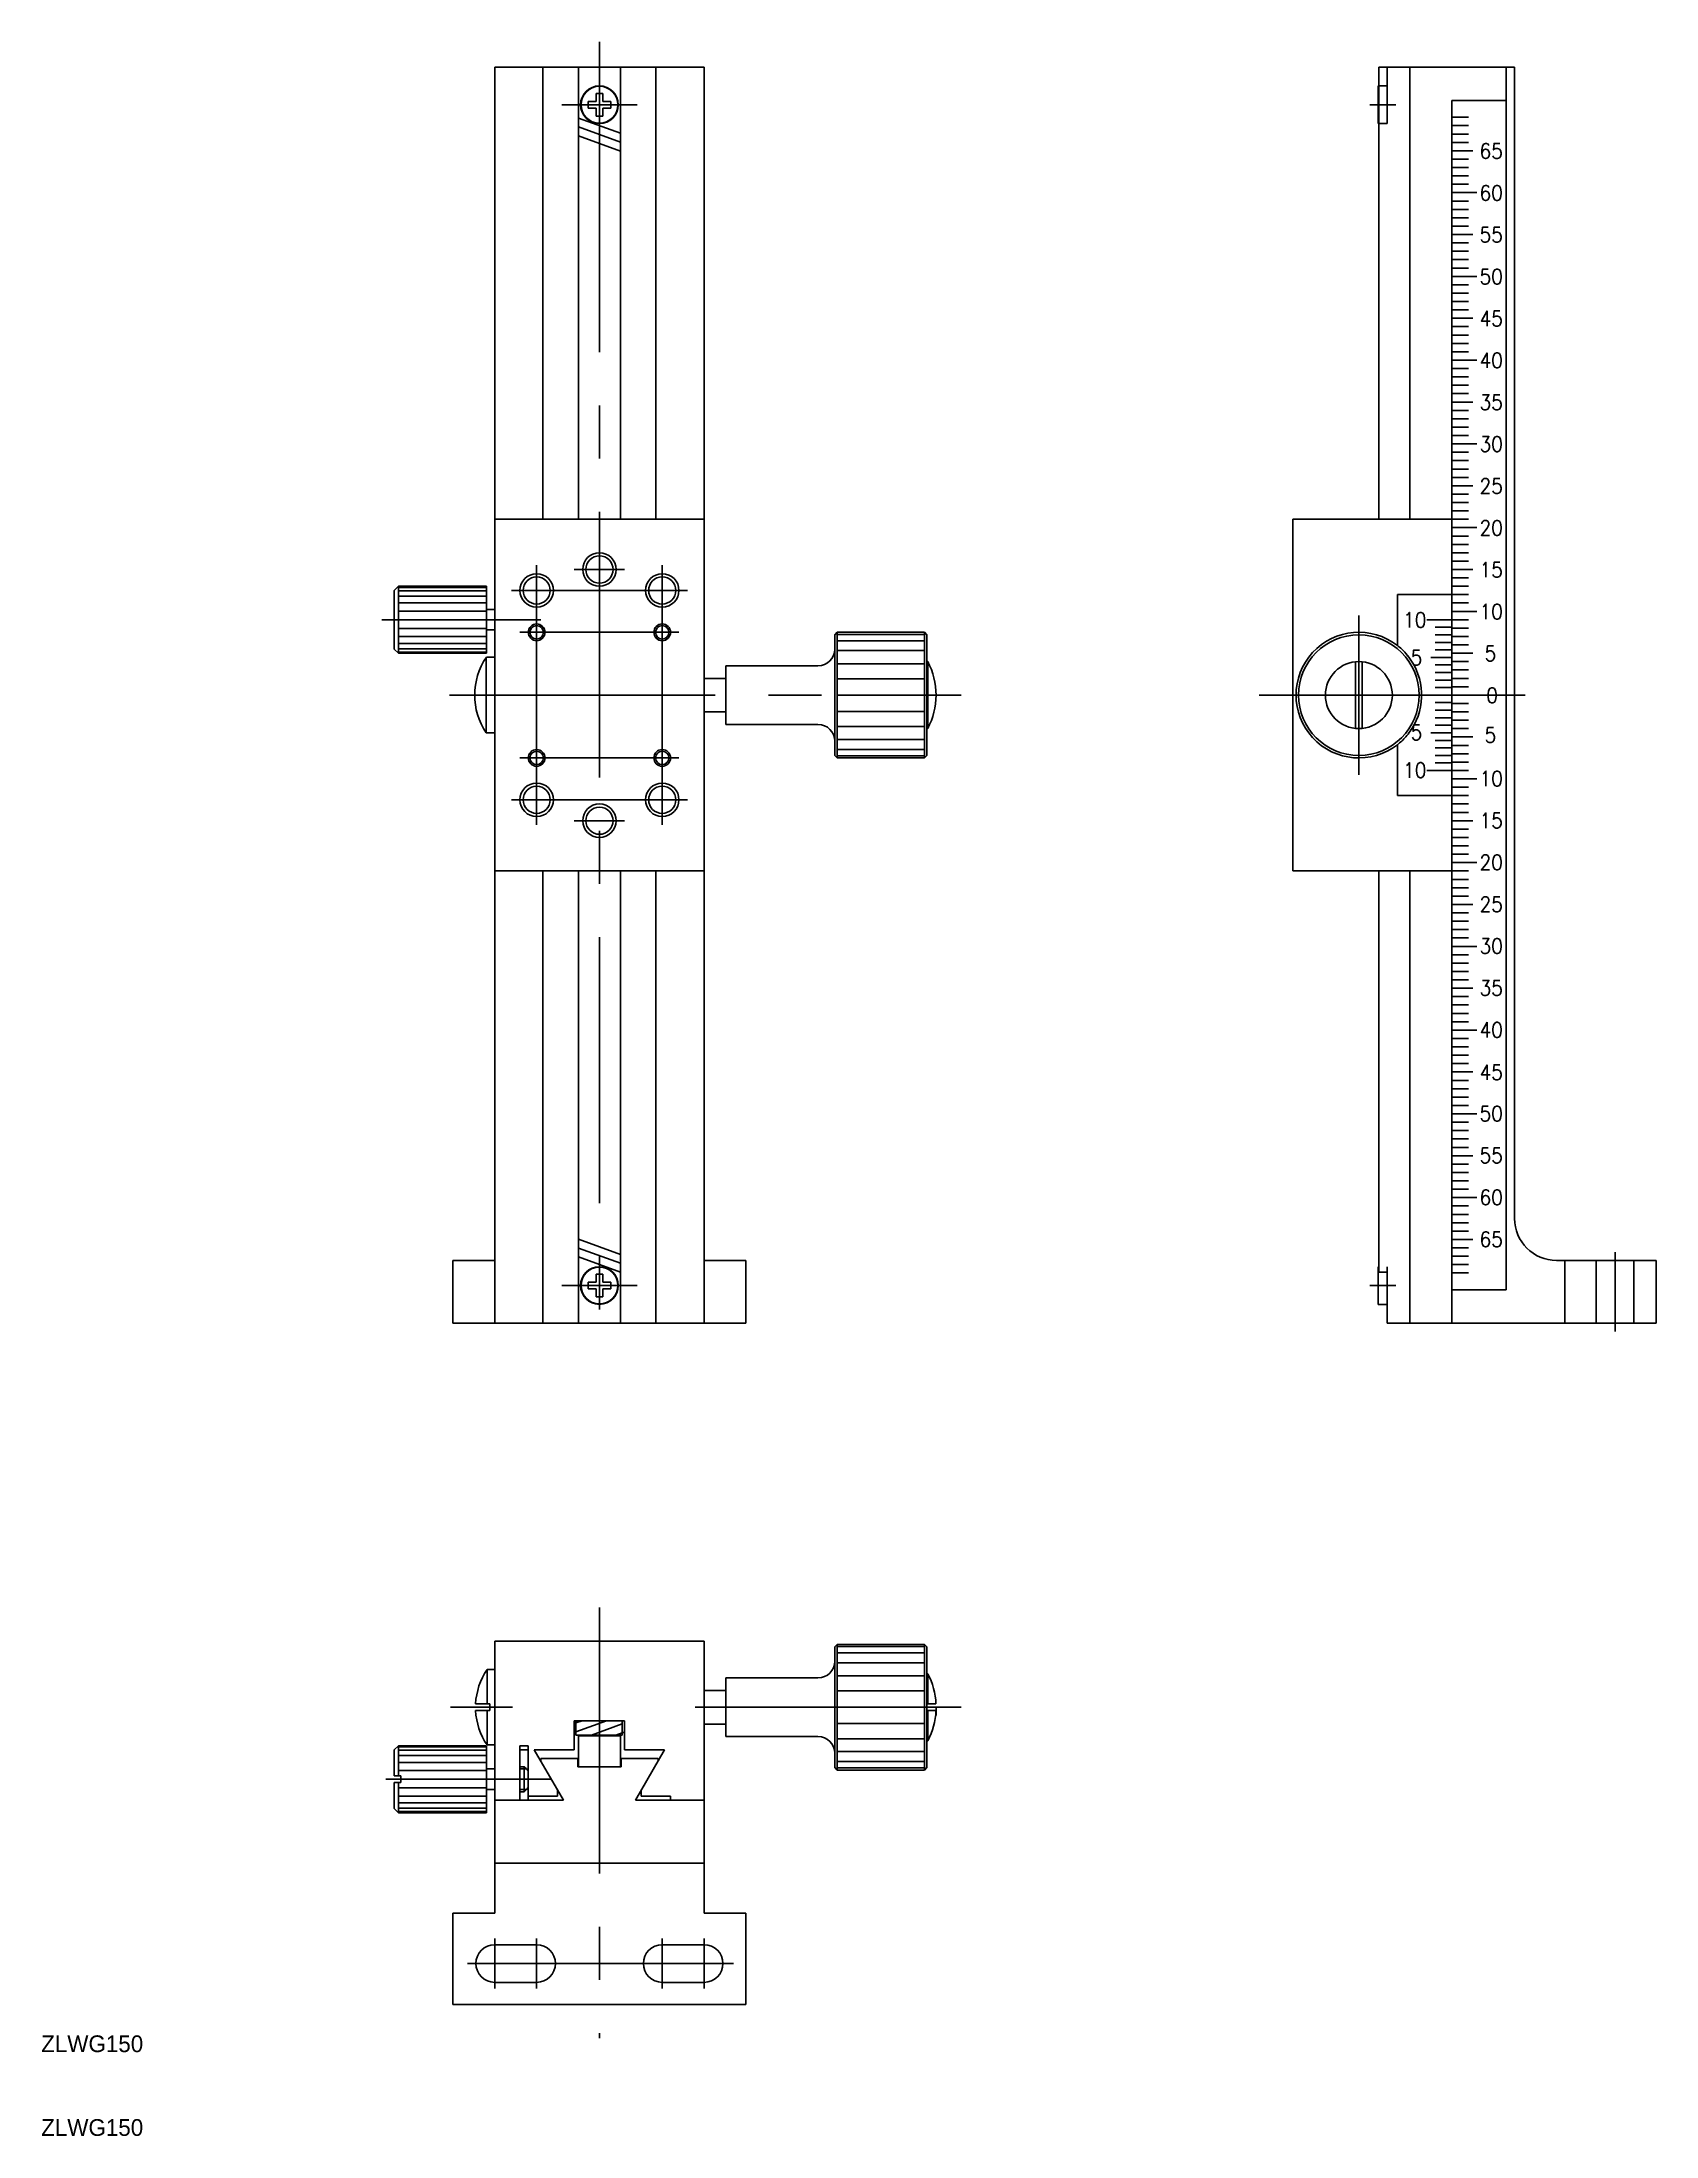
# Model space of a CAD drawing. Extents: x 10 to 203, y 10 to 260.
import ezdxf

# ---------------------------------------------------------------- set-up
doc = ezdxf.new("R2010")
doc.units = 0
doc.linetypes.add('CENTER', pattern=[50.8, 31.75, -6.35, 6.35, -6.35])
doc.linetypes.add('DASHED', pattern=[19.05, 12.7, -6.35])
doc.layers.get('0').update_dxf_attribs({"linetype": 'CONTINUOUS'})
doc.layers.add('CENTER', color=1, linetype='CENTER')
doc.styles.add('CONVERTER_1', font='txt.shx', dxfattribs={"width": 0.9})

# ---------------------------------------------------------------- blocks, each defined once
blk = doc.blocks.new('*U26')
at = {"color": 7, "linetype": 'CONTINUOUS', "style": 'CONVERTER_1', "width": 0.9}
blk.add_text('65', height=1.8, dxfattribs=at).set_placement((181.78, 116.17))
blk = doc.blocks.new('*U27')
at = {"color": 7, "linetype": 'CONTINUOUS', "style": 'CONVERTER_1', "width": 0.9}
blk.add_text('55', height=1.8, dxfattribs=at).set_placement((181.78, 126.17))
blk = doc.blocks.new('*U28')
at = {"color": 7, "linetype": 'CONTINUOUS', "style": 'CONVERTER_1', "width": 0.9}
blk.add_text('60', height=1.8, dxfattribs=at).set_placement((181.78, 121.17))
blk = doc.blocks.new('*U29')
at = {"color": 7, "linetype": 'CONTINUOUS', "style": 'CONVERTER_1', "width": 0.9}
blk.add_text('50', height=1.8, dxfattribs=at).set_placement((181.78, 131.17))
blk = doc.blocks.new('*U30')
at = {"color": 7, "linetype": 'CONTINUOUS', "style": 'CONVERTER_1', "width": 0.9}
blk.add_text('5', height=1.8, dxfattribs=at).set_placement((173.55, 176.68))
blk = doc.blocks.new('*U31')
at = {"color": 7, "linetype": 'CONTINUOUS', "style": 'CONVERTER_1', "width": 0.9}
blk.add_text('10', height=1.8, dxfattribs=at).set_placement((172.65, 172.18))
blk = doc.blocks.new('*U32')
at = {"color": 7, "linetype": 'CONTINUOUS', "style": 'CONVERTER_1', "width": 0.9}
blk.add_text('5', height=1.8, dxfattribs=at).set_placement((182.38, 176.37))
blk = doc.blocks.new('*U33')
at = {"color": 7, "linetype": 'CONTINUOUS', "style": 'CONVERTER_1', "width": 0.9}
blk.add_text('10', height=1.8, dxfattribs=at).set_placement((181.78, 171.17))
blk = doc.blocks.new('*U34')
at = {"color": 7, "linetype": 'CONTINUOUS', "style": 'CONVERTER_1', "width": 0.9}
blk.add_text('15', height=1.8, dxfattribs=at).set_placement((181.78, 166.17))
blk = doc.blocks.new('*U35')
at = {"color": 7, "linetype": 'CONTINUOUS', "style": 'CONVERTER_1', "width": 0.9}
blk.add_text('20', height=1.8, dxfattribs=at).set_placement((181.78, 161.17))
blk = doc.blocks.new('*U36')
at = {"color": 7, "linetype": 'CONTINUOUS', "style": 'CONVERTER_1', "width": 0.9}
blk.add_text('25', height=1.8, dxfattribs=at).set_placement((181.78, 156.17))
blk = doc.blocks.new('*U37')
at = {"color": 7, "linetype": 'CONTINUOUS', "style": 'CONVERTER_1', "width": 0.9}
blk.add_text('30', height=1.8, dxfattribs=at).set_placement((181.78, 151.17))
blk = doc.blocks.new('*U38')
at = {"color": 7, "linetype": 'CONTINUOUS', "style": 'CONVERTER_1', "width": 0.9}
blk.add_text('35', height=1.8, dxfattribs=at).set_placement((181.78, 146.17))
blk = doc.blocks.new('*U39')
at = {"color": 7, "linetype": 'CONTINUOUS', "style": 'CONVERTER_1', "width": 0.9}
blk.add_text('40', height=1.8, dxfattribs=at).set_placement((181.78, 141.17))

msp = doc.modelspace()

# ---------------------------------------------------------------- linework, layer by layer
at = {"color": 7, "linetype": 'CONTINUOUS'}
for p, q in [((64.17, 257.04), (64.17, 107.04)), ((84.77, 257.04), (64.17, 257.04)), ((69.92, 257.04), (69.92, 203.04)), ((74.17, 257.04), (74.17, 203.04)), ((79.17, 257.04), (79.17, 203.04)), ((83.42, 257.04), (83.42, 203.04)), ((89.17, 257.04), (84.77, 257.04)), ((89.17, 257.04), (89.17, 114.54)), ((169.76, 257.04), (173.46, 257.04)), ((169.76, 203.04), (169.76, 257.04)), ((170.76, 250.29), (170.76, 257.04)), ((173.46, 257.04), (184.96, 257.04)), ((173.46, 203.04), (173.46, 257.04)), ((184.96, 253.04), (184.96, 257.04)), ((184.96, 257.04), (185.96, 257.04)), ((185.96, 257.04), (185.96, 119.54)), ((76.27, 252.94), (75.32, 252.94)), ((75.32, 252.94), (75.32, 252.14)), ((76.27, 253.89), (76.27, 252.94)), ((77.07, 253.89), (76.27, 253.89)), ((77.07, 253.89), (77.07, 252.94)), ((78.02, 252.94), (77.07, 252.94)), ((78.02, 252.94), (78.02, 252.14)), ((169.66, 254.79), (170.76, 254.79)), ((169.66, 250.29), (169.66, 254.79)), ((178.46, 232.04), (178.46, 253.04)), ((178.46, 253.04), (184.96, 253.04)), ((184.96, 111.04), (184.96, 253.04)), ((76.27, 252.14), (75.32, 252.14)), ((76.27, 252.14), (76.27, 251.19)), ((77.07, 251.19), (76.27, 251.19)), ((77.07, 252.14), (77.07, 251.19)), ((78.02, 252.14), (77.07, 252.14)), ((169.66, 250.29), (170.76, 250.29)), ((89.17, 239.54), (89.17, 244.54)), ((89.17, 239.54), (89.17, 244.54)), ((89.17, 239.54), (89.17, 244.54)), ((89.17, 239.54), (89.17, 244.54)), ((178.46, 107.04), (178.46, 232.04)), ((64.17, 203.04), (69.92, 203.04)), ((69.92, 203.04), (83.42, 203.04)), ((83.42, 203.04), (89.17, 203.04)), ((159.46, 161.04), (159.46, 203.04)), ((159.46, 203.04), (178.46, 203.04)), ((52.17, 194.54), (52.67, 195.04)), ((52.17, 194.54), (52.17, 187.54)), ((52.67, 195.04), (52.67, 187.04)), ((63.17, 195.04), (52.67, 195.04)), ((63.17, 195.04), (63.17, 192.27)), ((171.96, 194.04), (178.46, 194.04)), ((171.96, 187.97), (171.96, 194.04)), ((178.46, 194.04), (180.46, 194.04)), ((64.17, 192.27), (63.17, 192.27)), ((63.17, 192.27), (63.17, 191.04)), ((63.17, 191.04), (63.17, 189.82)), ((64.17, 192.54), (64.17, 189.54)), ((64.17, 189.82), (63.17, 189.82)), ((63.17, 189.82), (63.17, 187.04)), ((105.07, 189.54), (104.77, 189.24)), ((104.77, 174.84), (104.77, 189.24)), ((105.07, 189.54), (115.47, 189.54)), ((105.07, 189.54), (105.07, 174.54)), ((115.47, 189.54), (115.77, 189.24)), ((115.47, 174.54), (115.47, 189.54)), ((115.77, 189.24), (115.77, 174.84)), ((52.67, 187.04), (52.17, 187.54)), ((52.67, 187.04), (63.17, 187.04)), ((63.15, 177.54), (63.15, 186.56)), ((63.17, 186.56), (64.17, 186.56)), ((91.77, 185.54), (102.77, 185.54)), ((91.77, 178.54), (91.77, 185.54)), ((115.77, 186.04), (115.87, 186.04)), ((115.87, 186.04), (115.87, 178.04)), ((166.96, 178.06), (166.96, 186.02)), ((167.76, 186.02), (167.76, 178.06)), ((91.77, 184.04), (89.17, 184.04)), ((89.17, 180.04), (91.77, 180.04)), ((102.77, 178.54), (91.77, 178.54)), ((115.87, 178.04), (115.77, 178.04)), ((64.17, 177.54), (63.15, 177.54)), ((171.96, 176.12), (171.96, 170.04)), ((104.77, 174.84), (105.07, 174.54)), ((115.47, 174.54), (105.07, 174.54)), ((115.47, 174.54), (115.77, 174.84)), ((171.96, 170.04), (178.46, 170.04)), ((69.92, 161.04), (64.17, 161.04)), ((83.42, 161.04), (69.92, 161.04)), ((69.92, 161.04), (69.92, 107.04)), ((74.17, 161.04), (74.17, 107.04)), ((79.17, 161.04), (79.17, 107.04)), ((83.42, 161.04), (83.42, 107.04)), ((89.17, 161.04), (83.42, 161.04)), ((178.46, 161.04), (159.46, 161.04)), ((169.76, 113.13), (169.76, 161.04)), ((173.46, 107.04), (173.46, 161.04)), ((59.17, 114.54), (59.17, 107.04)), ((59.17, 114.54), (64.17, 114.54)), ((77.07, 112.89), (76.27, 112.89)), ((76.27, 112.89), (76.27, 111.94)), ((77.07, 112.89), (77.07, 111.94)), ((89.17, 114.54), (89.17, 107.04)), ((89.17, 114.54), (94.17, 114.54)), ((94.17, 114.54), (94.17, 114.54)), ((94.17, 107.04), (94.17, 114.54)), ((169.66, 109.29), (169.66, 113.79)), ((169.76, 113.79), (169.66, 113.79)), ((169.76, 113.13), (170.76, 113.13)), ((170.76, 109.29), (170.76, 113.79)), ((170.76, 107.04), (170.76, 113.13)), ((190.96, 114.54), (191.96, 114.54)), ((191.96, 114.54), (195.71, 114.54)), ((191.96, 114.54), (191.96, 107.04)), ((195.71, 114.54), (200.21, 114.54)), ((200.21, 114.54), (202.86, 114.54)), ((202.86, 114.54), (202.86, 107.04)), ((75.32, 111.94), (75.32, 111.14)), ((76.27, 111.94), (75.32, 111.94)), ((76.27, 111.14), (75.32, 111.14)), ((76.27, 111.14), (76.27, 110.19)), ((77.07, 110.19), (76.27, 110.19)), ((78.02, 111.94), (77.07, 111.94)), ((78.02, 111.14), (77.07, 111.14)), ((77.07, 111.14), (77.07, 110.19)), ((78.02, 111.94), (78.02, 111.14)), ((184.96, 111.04), (178.46, 111.04)), ((170.76, 109.29), (169.66, 109.29)), ((59.17, 107.04), (59.17, 107.04)), ((59.17, 107.04), (69.49, 107.04)), ((64.17, 107.04), (69.49, 107.04)), ((69.49, 107.04), (69.92, 107.04)), ((69.49, 107.04), (83.84, 107.04)), ((69.49, 107.04), (83.84, 107.04)), ((69.92, 107.04), (83.42, 107.04)), ((83.42, 107.04), (94.17, 107.04)), ((83.84, 107.04), (89.17, 107.04)), ((83.84, 107.04), (89.17, 107.04)), ((170.76, 107.04), (195.71, 107.04)), ((195.71, 107.04), (200.21, 107.04)), ((200.21, 107.04), (202.86, 107.04)), ((64.17, 36.58), (64.17, 69.08)), ((64.17, 69.08), (89.17, 69.08)), ((89.17, 69.08), (89.17, 36.58)), ((104.77, 68.38), (105.07, 68.68)), ((104.77, 53.98), (104.77, 68.38)), ((105.07, 68.68), (115.47, 68.68)), ((105.07, 68.68), (105.07, 53.68)), ((115.77, 68.38), (115.47, 68.68)), ((115.47, 53.68), (115.47, 68.68)), ((115.77, 68.38), (115.77, 53.98)), ((63.25, 65.68), (64.17, 65.68)), ((63.25, 61.58), (63.25, 65.68)), ((115.77, 65.18), (115.87, 65.18)), ((115.87, 65.18), (115.87, 61.58)), ((91.77, 63.18), (89.17, 63.18)), ((91.77, 64.68), (102.77, 64.68)), ((91.77, 58.88), (91.77, 64.68)), ((91.77, 57.68), (91.77, 63.48)), ((61.88, 61.58), (63.57, 61.58)), ((63.57, 60.78), (61.88, 60.78)), ((63.25, 56.68), (63.25, 60.78)), ((63.57, 61.58), (63.57, 60.78)), ((115.77, 61.58), (116.86, 61.58)), ((116.86, 60.78), (115.77, 60.78)), ((115.87, 60.78), (115.87, 57.18)), ((73.67, 59.58), (73.67, 56.08)), ((79.67, 59.58), (73.67, 59.58)), ((73.87, 58.18), (73.67, 58.18)), ((73.87, 57.86), (73.87, 59.58)), ((79.37, 57.86), (73.87, 57.86)), ((74.17, 55.08), (74.17, 57.86)), ((79.17, 57.78), (74.17, 57.78)), ((79.17, 57.86), (79.17, 55.08)), ((79.37, 57.86), (79.37, 59.58)), ((79.67, 58.18), (79.37, 58.18)), ((79.67, 56.08), (79.67, 59.58)), ((89.17, 59.18), (91.77, 59.18)), ((102.77, 57.68), (91.77, 57.68)), ((52.17, 56.08), (52.67, 56.58)), ((52.17, 56.08), (52.17, 52.98)), ((63, 56.58), (52.67, 56.58)), ((52.67, 56.58), (52.67, 52.98)), ((63.17, 56.58), (63, 56.58)), ((63.17, 56.58), (63.17, 53.81)), ((64.17, 56.68), (63.25, 56.68)), ((63.25, 56.68), (63.25, 56.68)), ((64.17, 56.68), (63.25, 56.68)), ((64.17, 56.68), (63.25, 56.68)), ((64.17, 53.58), (64.17, 56.68)), ((67.17, 56.58), (68.17, 56.58)), ((67.17, 50.08), (67.17, 56.58)), ((67.17, 56.08), (68.17, 56.08)), ((67.17, 53.58), (67.17, 56.08)), ((67.17, 53.98), (67.17, 56.08)), ((68.17, 50.58), (68.17, 56.58)), ((68.17, 52.08), (68.17, 56.08)), ((68.17, 50.08), (68.17, 56.08)), ((68.89, 56.08), (73.67, 56.08)), ((72.36, 50.08), (68.89, 56.08)), ((69.67, 55.08), (69.67, 54.74)), ((73.67, 55.08), (69.67, 55.08)), ((69.67, 55.08), (69.67, 54.74)), ((74.07, 55.08), (73.67, 55.08)), ((74.07, 54.08), (74.07, 55.08)), ((74.17, 54.08), (74.17, 55.08)), ((79.17, 55.08), (79.17, 54.08)), ((79.27, 55.08), (79.27, 54.08)), ((79.67, 55.08), (79.27, 55.08)), ((79.67, 56.08), (84.45, 56.08)), ((79.67, 56.08), (84.45, 56.08)), ((83.67, 55.08), (79.67, 55.08)), ((84.45, 56.08), (80.98, 50.08)), ((83.67, 54.74), (83.67, 55.08)), ((83.67, 54.74), (83.67, 55.08)), ((83.67, 55.08), (83.67, 54.74)), ((83.67, 55.08), (83.67, 54.74)), ((83.67, 54.74), (83.67, 55.08)), ((83.67, 54.74), (83.67, 55.08)), ((115.87, 57.18), (115.77, 57.18)), ((52.97, 52.98), (52.17, 52.98)), ((52.97, 52.58), (52.97, 52.98)), ((52.97, 52.18), (52.97, 52.58)), ((63.17, 53.81), (64.17, 53.81)), ((63.17, 53.81), (63.17, 52.58)), ((63.17, 52.58), (63.17, 51.36)), ((64.17, 53.58), (64.17, 50.58)), ((64.17, 51.58), (64.17, 53.58)), ((67.17, 53.81), (67.17, 54.08)), ((67.17, 54.08), (67.67, 54.08)), ((67.17, 52.58), (67.17, 53.81)), ((67.67, 54.08), (67.67, 51.08)), ((67.67, 54.08), (67.94, 53.81)), ((67.94, 53.81), (68.17, 53.58)), ((68.17, 53.58), (68.17, 51.58)), ((79.27, 54.08), (74.07, 54.08)), ((104.77, 53.98), (105.07, 53.68)), ((115.47, 53.68), (105.07, 53.68)), ((115.77, 53.98), (115.47, 53.68)), ((52.17, 52.18), (52.17, 49.08)), ((52.17, 52.18), (52.97, 52.18)), ((52.67, 52.18), (52.67, 48.58)), ((63.17, 51.36), (63.17, 48.58)), ((63.17, 51.36), (64.17, 51.36)), ((64.17, 51.28), (64.17, 51.58)), ((64.17, 50.08), (67.17, 50.08)), ((67.17, 51.08), (67.17, 51.36)), ((67.67, 51.08), (67.17, 51.08)), ((67.17, 50.08), (72.36, 50.08)), ((67.94, 51.36), (67.67, 51.08)), ((68.17, 51.58), (67.94, 51.36)), ((68.17, 50.08), (68.17, 52.08)), ((68.17, 50.58), (71.67, 50.58)), ((71.67, 51.27), (71.67, 50.58)), ((80.98, 50.08), (89.17, 50.08)), ((81.67, 50.58), (81.67, 51.27)), ((81.67, 50.58), (81.67, 51.27)), ((81.67, 50.58), (85.17, 50.58)), ((85.17, 50.58), (85.17, 50.08)), ((52.67, 48.58), (52.17, 49.08)), ((52.67, 48.58), (63.17, 48.58)), ((59.17, 36.58), (64.17, 36.58)), ((59.17, 36.58), (59.17, 25.68)), ((89.17, 36.58), (94.17, 36.58)), ((94.17, 36.58), (94.17, 25.68)), ((64.17, 32.83), (69.17, 32.83)), ((84.17, 32.83), (89.17, 32.83)), ((69.17, 28.33), (64.17, 28.33)), ((89.17, 28.33), (84.17, 28.33)), ((59.17, 25.68), (94.17, 25.68))]:
    msp.add_line(p, q, dxfattribs=at)
at = {"color": 3, "linetype": 'CONTINUOUS'}
for p, q in [((79.17, 249.13), (74.17, 250.95)), ((180.46, 251.04), (178.46, 251.04)), ((79.17, 248.07), (74.17, 249.89)), ((79.17, 247), (74.17, 248.82)), ((178.46, 250.04), (180.46, 250.04)), ((178.46, 249.04), (180.46, 249.04)), ((178.46, 248.04), (180.46, 248.04)), ((178.46, 247.04), (180.96, 247.04)), ((178.46, 246.04), (180.46, 246.04)), ((178.46, 245.04), (180.46, 245.04)), ((178.46, 244.04), (180.46, 244.04)), ((180.46, 243.04), (178.46, 243.04)), ((181.46, 242.04), (178.46, 242.04)), ((178.46, 242.04), (181.46, 242.04)), ((181.46, 242.04), (178.46, 242.04)), ((178.46, 242.04), (181.46, 242.04)), ((181.46, 242.04), (178.46, 242.04)), ((181.46, 242.04), (178.46, 242.04)), ((178.46, 242.04), (181.46, 242.04)), ((181.46, 242.04), (178.46, 242.04)), ((178.46, 242.04), (181.46, 242.04)), ((181.46, 242.04), (178.46, 242.04)), ((181.46, 242.04), (178.46, 242.04)), ((181.46, 242.04), (178.46, 242.04)), ((181.46, 242.04), (178.46, 242.04)), ((180.46, 241.04), (178.46, 241.04)), ((178.46, 240.04), (180.46, 240.04)), ((178.46, 239.04), (180.46, 239.04)), ((178.46, 238.04), (180.46, 238.04)), ((178.46, 237.04), (180.96, 237.04)), ((178.46, 236.04), (180.46, 236.04)), ((178.46, 235.04), (180.46, 235.04)), ((178.46, 234.04), (180.46, 234.04)), ((180.46, 233.04), (178.46, 233.04)), ((181.46, 232.04), (178.46, 232.04)), ((178.46, 232.04), (181.46, 232.04)), ((181.46, 232.04), (178.46, 232.04)), ((178.46, 232.04), (181.46, 232.04)), ((181.46, 232.04), (178.46, 232.04)), ((180.46, 231.04), (178.46, 231.04)), ((178.46, 230.04), (180.46, 230.04)), ((178.46, 229.04), (180.46, 229.04)), ((178.46, 228.04), (180.46, 228.04)), ((178.46, 227.04), (180.96, 227.04)), ((178.46, 226.04), (180.46, 226.04)), ((178.46, 225.04), (180.46, 225.04)), ((178.46, 224.04), (180.46, 224.04)), ((180.46, 223.04), (178.46, 223.04)), ((178.46, 222.04), (181.46, 222.04)), ((181.46, 222.04), (178.46, 222.04)), ((180.46, 221.04), (178.46, 221.04)), ((178.46, 220.04), (180.46, 220.04)), ((178.46, 219.04), (180.46, 219.04)), ((178.46, 218.04), (180.46, 218.04)), ((178.46, 217.04), (180.96, 217.04)), ((178.46, 216.04), (180.46, 216.04)), ((178.46, 215.04), (180.46, 215.04)), ((178.46, 214.04), (180.46, 214.04)), ((180.46, 213.04), (178.46, 213.04)), ((178.46, 212.04), (181.46, 212.04)), ((178.46, 211.04), (180.46, 211.04)), ((178.46, 210.04), (180.46, 210.04)), ((180.46, 209.04), (178.46, 209.04)), ((180.46, 208.04), (178.46, 208.04)), ((180.96, 207.04), (178.46, 207.04)), ((180.46, 206.04), (178.46, 206.04)), ((180.46, 205.04), (178.46, 205.04)), ((180.46, 204.04), (178.46, 204.04)), ((178.46, 203.04), (180.46, 203.04)), ((181.46, 202.04), (178.46, 202.04)), ((180.46, 201.04), (178.46, 201.04)), ((178.46, 200.04), (180.46, 200.04)), ((180.46, 199.04), (178.46, 199.04)), ((178.46, 198.04), (180.46, 198.04)), ((178.46, 198.04), (180.46, 198.04)), ((178.46, 197.04), (180.96, 197.04)), ((180.46, 196.04), (178.46, 196.04)), ((180.46, 196.04), (178.46, 196.04)), ((52.67, 194.91), (63.17, 194.91)), ((63.17, 194.51), (52.67, 194.51)), ((63.17, 193.87), (52.67, 193.87)), ((63.17, 193.04), (52.67, 193.04)), ((178.46, 195.04), (180.46, 195.04)), ((178.46, 195.04), (180.46, 195.04)), ((178.46, 194.04), (180.46, 194.04)), ((180.46, 193.04), (178.46, 193.04)), ((180.46, 193.04), (178.46, 193.04)), ((63.17, 192.08), (52.67, 192.08)), ((52.97, 191.04), (63.17, 191.04)), ((175.46, 191.04), (180.46, 191.04)), ((178.46, 190.14), (176.46, 190.14)), ((180.96, 192.04), (178.46, 192.04)), ((181.46, 192.04), (178.46, 192.04)), ((178.46, 191.04), (180.46, 191.04)), ((52.67, 190.01), (63.17, 190.01)), ((52.67, 189.04), (63.17, 189.04)), ((52.67, 188.21), (63.17, 188.21)), ((52.67, 187.58), (63.17, 187.58)), ((115.47, 189.29), (105.07, 189.29)), ((115.47, 188.54), (105.07, 188.54)), ((176.46, 189.24), (178.46, 189.24)), ((178.46, 188.34), (176.46, 188.34)), ((180.46, 190.04), (178.46, 190.04)), ((180.46, 190.04), (178.46, 190.04)), ((180.46, 189.04), (178.46, 189.04)), ((180.46, 189.04), (178.46, 189.04)), ((180.46, 188.04), (178.46, 188.04)), ((180.46, 188.04), (178.46, 188.04)), ((63.17, 187.18), (52.67, 187.18)), ((115.47, 187.35), (105.07, 187.35)), ((115.47, 185.79), (105.07, 185.79)), ((178.46, 186.54), (175.96, 186.54)), ((176.46, 187.44), (178.46, 187.44)), ((178.46, 185.64), (176.46, 185.64)), ((180.96, 187.04), (178.46, 187.04)), ((180.96, 187.04), (178.46, 187.04)), ((180.46, 186.04), (178.46, 186.04)), ((180.46, 186.04), (178.46, 186.04)), ((115.47, 183.98), (105.07, 183.98)), ((176.46, 184.74), (178.46, 184.74)), ((178.46, 183.84), (176.46, 183.84)), ((176.46, 182.94), (178.46, 182.94)), ((180.46, 185.04), (178.46, 185.04)), ((180.46, 185.04), (178.46, 185.04)), ((180.46, 184.04), (178.46, 184.04)), ((180.46, 184.04), (178.46, 184.04)), ((178.46, 183.04), (180.46, 183.04)), ((178.46, 183.04), (180.46, 183.04)), ((115.47, 182.04), (105.07, 182.04)), ((115.47, 180.1), (105.07, 180.1)), ((174.86, 182.04), (180.96, 182.04)), ((178.46, 181.14), (176.46, 181.14)), ((176.46, 180.24), (178.46, 180.24)), ((178.46, 181.04), (180.46, 181.04)), ((178.46, 181.04), (180.46, 181.04)), ((115.47, 178.29), (105.07, 178.29)), ((178.46, 179.34), (176.46, 179.34)), ((176.46, 178.44), (178.46, 178.44)), ((178.46, 180.04), (180.46, 180.04)), ((178.46, 180.04), (180.46, 180.04)), ((178.46, 179.04), (180.46, 179.04)), ((178.46, 179.04), (180.46, 179.04)), ((178.46, 178.04), (180.46, 178.04)), ((178.46, 178.04), (180.46, 178.04)), ((105.07, 176.74), (115.47, 176.74)), ((115.47, 175.55), (105.07, 175.55)), ((175.96, 177.54), (178.46, 177.54)), ((178.46, 176.64), (176.46, 176.64)), ((176.46, 175.74), (178.46, 175.74)), ((180.96, 177.04), (178.46, 177.04)), ((180.96, 177.04), (178.46, 177.04)), ((178.46, 176.04), (180.46, 176.04)), ((178.46, 176.04), (180.46, 176.04)), ((105.07, 174.8), (115.47, 174.8)), ((175.46, 173.04), (180.46, 173.04)), ((178.46, 174.84), (176.46, 174.84)), ((176.46, 173.94), (178.46, 173.94)), ((176.46, 173.94), (178.46, 173.94)), ((178.46, 175.04), (180.46, 175.04)), ((178.46, 175.04), (180.46, 175.04)), ((178.46, 174.04), (180.46, 174.04)), ((178.46, 174.04), (180.46, 174.04)), ((178.46, 173.04), (180.46, 173.04)), ((181.46, 172.04), (178.46, 172.04)), ((178.46, 171.04), (180.46, 171.04)), ((178.46, 171.04), (180.46, 171.04)), ((178.46, 170.04), (180.46, 170.04)), ((178.46, 170.04), (180.46, 170.04)), ((178.46, 169.04), (180.46, 169.04)), ((178.46, 169.04), (180.46, 169.04)), ((180.46, 168.04), (178.46, 168.04)), ((180.46, 168.04), (178.46, 168.04)), ((178.46, 167.04), (180.96, 167.04)), ((178.46, 166.04), (180.46, 166.04)), ((178.46, 166.04), (180.46, 166.04)), ((178.46, 165.04), (180.46, 165.04)), ((178.46, 164.04), (180.46, 164.04)), ((180.46, 163.04), (178.46, 163.04)), ((178.46, 162.04), (181.46, 162.04)), ((178.46, 161.04), (180.46, 161.04)), ((180.46, 160.04), (178.46, 160.04)), ((180.46, 159.04), (178.46, 159.04)), ((180.46, 158.04), (178.46, 158.04)), ((178.46, 157.04), (180.96, 157.04)), ((178.46, 156.04), (180.46, 156.04)), ((178.46, 155.04), (180.46, 155.04)), ((178.46, 154.04), (180.46, 154.04)), ((180.46, 153.04), (178.46, 153.04)), ((181.46, 152.04), (178.46, 152.04)), ((178.46, 151.04), (180.46, 151.04)), ((180.46, 150.04), (178.46, 150.04)), ((180.46, 149.04), (178.46, 149.04)), ((180.46, 148.04), (178.46, 148.04)), ((180.96, 147.04), (178.46, 147.04)), ((180.46, 146.04), (178.46, 146.04)), ((180.46, 145.04), (178.46, 145.04)), ((180.46, 144.04), (178.46, 144.04)), ((178.46, 143.04), (180.46, 143.04)), ((178.46, 142.04), (181.46, 142.04)), ((180.46, 141.04), (178.46, 141.04)), ((180.46, 141.04), (178.46, 141.04)), ((178.46, 140.04), (180.46, 140.04)), ((178.46, 140.04), (180.46, 140.04)), ((178.46, 139.04), (180.46, 139.04)), ((178.46, 139.04), (180.46, 139.04)), ((178.46, 138.04), (180.46, 138.04)), ((178.46, 138.04), (180.46, 138.04)), ((180.96, 137.04), (178.46, 137.04)), ((180.46, 136.04), (178.46, 136.04)), ((180.46, 135.04), (178.46, 135.04)), ((180.46, 134.04), (178.46, 134.04)), ((178.46, 133.04), (180.46, 133.04)), ((178.46, 132.04), (181.46, 132.04)), ((180.46, 131.04), (178.46, 131.04)), ((180.46, 131.04), (178.46, 131.04)), ((178.46, 130.04), (180.46, 130.04)), ((178.46, 130.04), (180.46, 130.04)), ((178.46, 129.04), (180.46, 129.04)), ((178.46, 129.04), (180.46, 129.04)), ((178.46, 128.04), (180.46, 128.04)), ((178.46, 128.04), (180.46, 128.04)), ((178.46, 127.04), (180.96, 127.04)), ((180.46, 126.04), (178.46, 126.04)), ((180.46, 125.04), (178.46, 125.04)), ((180.46, 124.04), (178.46, 124.04)), ((178.46, 123.04), (180.46, 123.04)), ((178.46, 122.04), (181.46, 122.04)), ((180.46, 121.04), (178.46, 121.04)), ((180.46, 121.04), (178.46, 121.04)), ((178.46, 120.04), (180.46, 120.04)), ((178.46, 120.04), (180.46, 120.04)), ((178.46, 119.04), (180.46, 119.04)), ((178.46, 119.04), (180.46, 119.04)), ((178.46, 118.04), (180.46, 118.04)), ((178.46, 118.04), (180.46, 118.04)), ((79.17, 115.26), (74.17, 117.08)), ((79.17, 114.2), (74.17, 116.02)), ((178.46, 117.04), (180.96, 117.04)), ((180.46, 116.04), (178.46, 116.04)), ((180.46, 115.04), (178.46, 115.04)), ((79.17, 113.13), (74.17, 114.95)), ((180.46, 114.04), (178.46, 114.04)), ((178.46, 113.04), (180.46, 113.04)), ((115.47, 68.43), (105.07, 68.43)), ((105.07, 67.68), (115.47, 67.68)), ((115.47, 66.49), (105.07, 66.49)), ((105.07, 64.93), (115.47, 64.93)), ((105.07, 63.13), (115.47, 63.13)), ((105.07, 61.18), (115.47, 61.18)), ((116.87, 60.18), (116.87, 61.18)), ((77.53, 59.58), (73.87, 58.25)), ((74.61, 59.58), (73.87, 59.31)), ((79.37, 59.19), (75.72, 57.86)), ((79.37, 58.12), (78.64, 57.86)), ((105.07, 59.24), (115.47, 59.24)), ((52.67, 56.45), (63.17, 56.45)), ((63.17, 56.05), (52.67, 56.05)), ((63.17, 55.41), (52.67, 55.41)), ((105.07, 57.43), (115.47, 57.43)), ((105.07, 55.88), (115.47, 55.88)), ((63.17, 54.58), (52.67, 54.58)), ((63.17, 53.62), (52.67, 53.62)), ((63.17, 52.58), (52.97, 52.58)), ((67.17, 53.81), (67.94, 53.81)), ((105.07, 54.69), (115.47, 54.69)), ((105.07, 53.94), (115.47, 53.94)), ((52.67, 51.55), (63.17, 51.55)), ((52.67, 50.58), (63.17, 50.58)), ((67.17, 51.36), (67.94, 51.36)), ((52.67, 49.76), (63.17, 49.76)), ((52.67, 49.12), (63.17, 49.12)), ((63.17, 48.72), (52.67, 48.72)), ((64.17, 42.58), (89.17, 42.58))]:
    msp.add_line(p, q, dxfattribs=at)
at = {"color": 3, "linetype": 'DASHED'}
for p, q in [((195.71, 107.04), (195.71, 114.54)), ((200.21, 107.04), (200.21, 114.54))]:
    msp.add_line(p, q, dxfattribs=at)
at = {"color": 7, "linetype": 'CONTINUOUS'}
for centre, radius in [((76.67, 252.54), 2.25), ((76.67, 252.54), 2.2), ((76.67, 197.04), 1.62), ((69.17, 194.54), 1.62), ((84.17, 194.54), 1.62), ((69.17, 189.54), 0.8), ((84.17, 189.54), 0.8), ((167.36, 182.04), 7.2), ((167.36, 182.04), 4), ((69.17, 174.54), 0.8), ((84.17, 174.54), 0.8), ((69.17, 169.54), 1.62), ((84.17, 169.54), 1.62), ((76.67, 167.04), 1.62), ((76.67, 111.54), 2.25), ((76.67, 111.54), 2.2)]:
    msp.add_circle(centre, radius, dxfattribs=at)
at = {"color": 3, "linetype": 'CONTINUOUS'}
for centre, radius in [((76.67, 197.04), 2), ((69.17, 194.54), 2), ((84.17, 194.54), 2), ((69.17, 189.54), 1), ((84.17, 189.54), 1), ((69.17, 174.54), 1), ((84.17, 174.54), 1), ((69.17, 169.54), 2), ((84.17, 169.54), 2), ((76.67, 167.04), 2)]:
    msp.add_circle(centre, radius, dxfattribs=at)
at = {"color": 7, "linetype": 'CONTINUOUS'}
for centre, radius, start, end in [((167.36, 182.04), 7.5, 52.1691, 307.8309), ((167.36, 182.04), 7.5, 41.6975, 52.1691), ((69.77, 182.04), 8, 145.5885, 214.2289), ((102.77, 187.54), 2, 270, 0), ((108.37, 182.04), 8.5, 331.9275, 28.0725), ((167.36, 182.04), 7.5, 331.6424, 41.6975), ((102.77, 176.54), 2, 0, 90), ((167.36, 182.04), 7.5, 318.3025, 331.6424), ((167.36, 182.04), 7.5, 307.8309, 318.3025), ((190.96, 119.54), 5, 180, 270), ((69.87, 61.18), 8, 145.7711, 177.134), ((102.77, 66.68), 2, 270, 0), ((108.37, 61.18), 8.5, 2.6973, 28.0725), ((69.87, 61.18), 8, 182.866, 214.2289), ((108.37, 61.18), 8.5, 331.9275, 357.3027), ((102.77, 55.68), 2, 0, 90), ((64.17, 30.58), 2.25, 90, 270), ((69.17, 30.58), 2.25, 270, 90), ((84.17, 30.58), 2.25, 90, 270), ((89.17, 30.58), 2.25, 270, 90)]:
    msp.add_arc(centre, radius, start, end, dxfattribs=at)
at = {"layer": 'CENTER', "color": 1, "linetype": 'CENTER'}
for p, q in [((76.67, 260.04), (76.67, 254.79)), ((76.67, 254.74), (76.67, 104.04)), ((81.17, 252.54), (72.17, 252.54)), ((81.17, 252.54), (72.17, 252.54)), ((81.17, 252.54), (72.17, 252.54)), ((168.66, 252.54), (171.76, 252.54)), ((69.17, 197.54), (69.17, 166.54)), ((73.67, 197.04), (79.67, 197.04)), ((84.17, 197.54), (84.17, 166.54)), ((66.17, 194.54), (87.17, 194.54)), ((52.17, 191.04), (50.67, 191.04)), ((69.67, 191.04), (52.17, 191.04)), ((167.36, 191.54), (167.36, 172.54)), ((67.17, 189.54), (86.17, 189.54)), ((69.97, 189.54), (70.17, 189.54)), ((84.97, 189.54), (85.17, 189.54)), ((58.75, 182.04), (119.87, 182.04)), ((155.46, 182.04), (187.96, 182.04)), ((67.17, 174.54), (86.17, 174.54)), ((69.97, 174.54), (70.17, 174.54)), ((84.97, 174.54), (85.17, 174.54)), ((66.17, 169.54), (87.17, 169.54)), ((79.67, 167.04), (73.67, 167.04)), ((197.96, 106.04), (197.96, 115.54)), ((72.17, 111.54), (81.17, 111.54)), ((171.76, 111.54), (168.66, 111.54)), ((76.67, 73.08), (76.67, 21.68)), ((66.27, 61.18), (58.88, 61.18)), ((119.87, 61.18), (87.07, 61.18)), ((69.17, 52.58), (51.17, 52.58)), ((62.17, 52.58), (70.91, 52.58)), ((64.17, 33.58), (64.17, 27.58)), ((69.17, 33.58), (69.17, 27.58)), ((84.17, 33.58), (84.17, 32.83)), ((84.17, 32.83), (84.17, 28.33)), ((89.17, 33.58), (89.17, 32.83)), ((89.17, 32.83), (89.17, 28.33)), ((92.67, 30.58), (60.67, 30.58)), ((84.17, 28.33), (84.17, 27.58)), ((89.17, 28.33), (89.17, 27.58))]:
    msp.add_line(p, q, dxfattribs=at)

# ---------------------------------------------------------------- block references
at = {"color": 7, "linetype": 'CONTINUOUS'}
for name in ['*U30', '*U32', '*U31', '*U33', '*U34', '*U35', '*U36', '*U37', '*U38', '*U39', '*U29', '*U27', '*U28', '*U26']:
    msp.add_blockref(name, (0, 0), dxfattribs=at)

# ---------------------------------------------------------------- texts
at = {"color": 7, "linetype": 'CONTINUOUS', "style": 'CONVERTER_1', "width": 0.9}
for s, p in [('65', (181.78, 246.11)), ('60', (181.78, 241.11)), ('55', (181.78, 236.11)), ('50', (181.78, 231.11)), ('45', (181.78, 226.11)), ('40', (181.78, 221.11)), ('35', (181.78, 216.11)), ('30', (181.78, 211.11)), ('25', (181.78, 206.11)), ('20', (181.78, 201.11)), ('15', (181.78, 196.11)), ('10', (181.78, 191.11)), ('10', (172.65, 190.11)), ('5', (182.38, 186.11)), ('5', (173.55, 185.61)), ('0', (182.58, 181.11)), ('45', (181.78, 136.11))]:
    msp.add_text(s, height=1.8, dxfattribs=at).set_placement(p)
at = {"color": 7, "linetype": 'CONTINUOUS'}
for p in [(10, 20), (10, 10)]:
    msp.add_text('ZLWG150', height=2, dxfattribs=at).set_placement(p)

doc.saveas('drawing.dxf')
